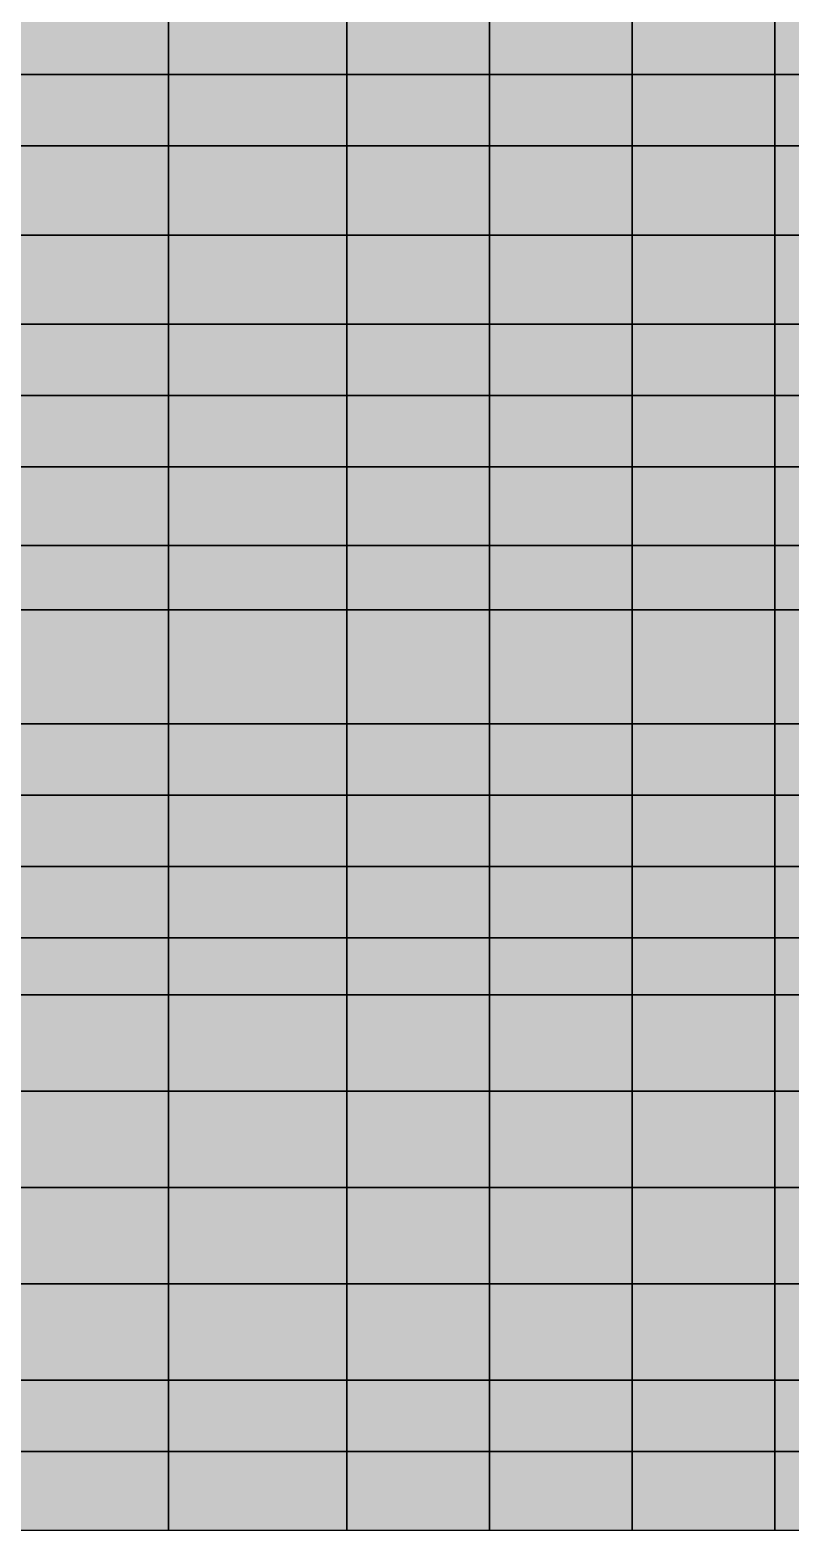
# Model space of a CAD drawing. Header units: inches. Extents: x -100 to 100, y -41 to 41.
# Drawn here: x -34.94 to -24.29, y -41.4 to -20.38 of the extents above; entities that cross this region are included whole.
import ezdxf

# ---------------------------------------------------------------- set-up
doc = ezdxf.new("R2010")
doc.units = ezdxf.units.IN
doc.header["$MEASUREMENT"] = 0

msp = doc.modelspace()

# ---------------------------------------------------------------- linework, layer by layer
at = {"color": 18, "true_color": 0x000000, "transparency": 33554532}
for p, q in [((-33, -21), (-33, -20)), ((-33, -20), (-33, -21)), ((-30.5, -21), (-30.5, -20)), ((-30.5, -20), (-30.5, -21)), ((-28.5, -21), (-28.5, -20)), ((-28.5, -20), (-28.5, -21)), ((-26.5, -21), (-26.5, -20)), ((-26.5, -20), (-26.5, -21)), ((-24.5, -21), (-24.5, -20)), ((-24.5, -20), (-24.5, -21)), ((-35.5, -21), (-33, -21)), ((-33, -21), (-35.5, -21)), ((-33, -22), (-33, -21)), ((-30.5, -21), (-33, -21)), ((-33, -21), (-33, -22)), ((-33, -21), (-30.5, -21)), ((-30.5, -22), (-30.5, -21)), ((-28.5, -21), (-30.5, -21)), ((-30.5, -21), (-30.5, -22)), ((-30.5, -21), (-28.5, -21)), ((-28.5, -22), (-28.5, -21)), ((-28.5, -21), (-28.5, -22)), ((-26.5, -21), (-28.5, -21)), ((-28.5, -21), (-26.5, -21)), ((-26.5, -22), (-26.5, -21)), ((-26.5, -21), (-26.5, -22)), ((-24.5, -21), (-26.5, -21)), ((-26.5, -21), (-24.5, -21)), ((-24.5, -22), (-24.5, -21)), ((-22.5, -21), (-24.5, -21)), ((-24.5, -21), (-24.5, -22)), ((-24.5, -21), (-22.5, -21)), ((-33, -22), (-35.5, -22)), ((-35.5, -22), (-33, -22)), ((-33, -23.25), (-33, -22)), ((-33, -22), (-33, -23.25)), ((-30.5, -22), (-33, -22)), ((-33, -22), (-30.5, -22)), ((-30.5, -23.25), (-30.5, -22)), ((-28.5, -22), (-30.5, -22)), ((-30.5, -22), (-30.5, -23.25)), ((-30.5, -22), (-28.5, -22)), ((-28.5, -23.25), (-28.5, -22)), ((-26.5, -22), (-28.5, -22)), ((-28.5, -22), (-28.5, -23.25)), ((-28.5, -22), (-26.5, -22)), ((-26.5, -23.25), (-26.5, -22)), ((-24.5, -22), (-26.5, -22)), ((-26.5, -22), (-26.5, -23.25)), ((-26.5, -22), (-24.5, -22)), ((-24.5, -23.25), (-24.5, -22)), ((-22.5, -22), (-24.5, -22)), ((-24.5, -22), (-24.5, -23.25)), ((-24.5, -22), (-22.5, -22)), ((-33, -23.25), (-35.5, -23.25)), ((-35.5, -23.25), (-33, -23.25)), ((-33, -24.5), (-33, -23.25)), ((-30.5, -23.25), (-33, -23.25)), ((-33, -23.25), (-33, -24.5)), ((-33, -23.25), (-30.5, -23.25)), ((-30.5, -24.5), (-30.5, -23.25)), ((-28.5, -23.25), (-30.5, -23.25)), ((-30.5, -23.25), (-30.5, -24.5)), ((-30.5, -23.25), (-28.5, -23.25)), ((-28.5, -24.5), (-28.5, -23.25)), ((-28.5, -23.25), (-28.5, -24.5)), ((-26.5, -23.25), (-28.5, -23.25)), ((-28.5, -23.25), (-26.5, -23.25)), ((-26.5, -24.5), (-26.5, -23.25)), ((-24.5, -23.25), (-26.5, -23.25)), ((-26.5, -23.25), (-26.5, -24.5)), ((-26.5, -23.25), (-24.5, -23.25)), ((-24.5, -24.5), (-24.5, -23.25)), ((-22.5, -23.25), (-24.5, -23.25)), ((-24.5, -23.25), (-24.5, -24.5)), ((-24.5, -23.25), (-22.5, -23.25)), ((-33, -24.5), (-35.5, -24.5)), ((-35.5, -24.5), (-33, -24.5)), ((-33, -25.5), (-33, -24.5)), ((-30.5, -24.5), (-33, -24.5)), ((-33, -24.5), (-33, -25.5)), ((-33, -24.5), (-30.5, -24.5)), ((-30.5, -25.5), (-30.5, -24.5)), ((-28.5, -24.5), (-30.5, -24.5)), ((-30.5, -24.5), (-30.5, -25.5)), ((-30.5, -24.5), (-28.5, -24.5)), ((-28.5, -25.5), (-28.5, -24.5)), ((-26.5, -24.5), (-28.5, -24.5)), ((-28.5, -24.5), (-28.5, -25.5)), ((-28.5, -24.5), (-26.5, -24.5)), ((-26.5, -25.5), (-26.5, -24.5)), ((-24.5, -24.5), (-26.5, -24.5)), ((-26.5, -24.5), (-26.5, -25.5)), ((-26.5, -24.5), (-24.5, -24.5)), ((-24.5, -25.5), (-24.5, -24.5)), ((-22.5, -24.5), (-24.5, -24.5)), ((-24.5, -24.5), (-24.5, -25.5)), ((-24.5, -24.5), (-22.5, -24.5)), ((-33, -25.5), (-35.5, -25.5)), ((-35.5, -25.5), (-33, -25.5)), ((-33, -26.5), (-33, -25.5)), ((-30.5, -25.5), (-33, -25.5)), ((-33, -25.5), (-33, -26.5)), ((-33, -25.5), (-30.5, -25.5)), ((-30.5, -26.5), (-30.5, -25.5)), ((-28.5, -25.5), (-30.5, -25.5)), ((-30.5, -25.5), (-30.5, -26.5)), ((-30.5, -25.5), (-28.5, -25.5)), ((-28.5, -26.5), (-28.5, -25.5)), ((-28.5, -25.5), (-26.5, -25.5)), ((-28.5, -25.5), (-28.5, -26.5)), ((-26.5, -25.5), (-28.5, -25.5)), ((-26.5, -26.5), (-26.5, -25.5)), ((-24.5, -25.5), (-26.5, -25.5)), ((-26.5, -25.5), (-26.5, -26.5)), ((-26.5, -25.5), (-24.5, -25.5)), ((-24.5, -26.5), (-24.5, -25.5)), ((-22.5, -25.5), (-24.5, -25.5)), ((-24.5, -25.5), (-24.5, -26.5)), ((-24.5, -25.5), (-22.5, -25.5)), ((-33, -26.5), (-35.5, -26.5)), ((-35.5, -26.5), (-33, -26.5)), ((-33, -27.6), (-33, -26.5)), ((-30.5, -26.5), (-33, -26.5)), ((-33, -26.5), (-33, -27.6)), ((-33, -26.5), (-30.5, -26.5)), ((-30.5, -27.6), (-30.5, -26.5)), ((-28.5, -26.5), (-30.5, -26.5)), ((-30.5, -26.5), (-30.5, -27.6)), ((-30.5, -26.5), (-28.5, -26.5)), ((-28.5, -27.6), (-28.5, -26.5)), ((-28.5, -26.5), (-28.5, -27.6)), ((-26.5, -26.5), (-28.5, -26.5)), ((-28.5, -26.5), (-26.5, -26.5)), ((-26.5, -27.6), (-26.5, -26.5)), ((-24.5, -26.5), (-26.5, -26.5)), ((-26.5, -26.5), (-26.5, -27.6)), ((-26.5, -26.5), (-24.5, -26.5)), ((-24.5, -27.6), (-24.5, -26.5)), ((-22.5, -26.5), (-24.5, -26.5)), ((-24.5, -26.5), (-24.5, -27.6)), ((-24.5, -26.5), (-22.5, -26.5)), ((-33, -27.6), (-35.5, -27.6)), ((-35.5, -27.6), (-33, -27.6)), ((-33, -28.5), (-33, -27.6)), ((-33, -27.6), (-30.5, -27.6)), ((-30.5, -27.6), (-33, -27.6)), ((-33, -27.6), (-33, -28.5)), ((-30.5, -28.5), (-30.5, -27.6)), ((-28.5, -27.6), (-30.5, -27.6)), ((-30.5, -27.6), (-30.5, -28.5)), ((-30.5, -27.6), (-28.5, -27.6)), ((-28.5, -28.5), (-28.5, -27.6)), ((-28.5, -27.6), (-28.5, -28.5)), ((-26.5, -27.6), (-28.5, -27.6)), ((-28.5, -27.6), (-26.5, -27.6)), ((-26.5, -28.5), (-26.5, -27.6)), ((-26.5, -27.6), (-26.5, -28.5)), ((-24.5, -27.6), (-26.5, -27.6)), ((-26.5, -27.6), (-24.5, -27.6)), ((-24.5, -28.5), (-24.5, -27.6)), ((-22.5, -27.6), (-24.5, -27.6)), ((-24.5, -27.6), (-24.5, -28.5)), ((-24.5, -27.6), (-22.5, -27.6)), ((-33, -28.5), (-35.5, -28.5)), ((-35.5, -28.5), (-33, -28.5)), ((-33, -30.1), (-33, -28.5)), ((-30.5, -28.5), (-33, -28.5)), ((-33, -28.5), (-33, -30.1)), ((-33, -28.5), (-30.5, -28.5)), ((-30.5, -30.1), (-30.5, -28.5)), ((-28.5, -28.5), (-30.5, -28.5)), ((-30.5, -28.5), (-30.5, -30.1)), ((-30.5, -28.5), (-28.5, -28.5)), ((-28.5, -30.1), (-28.5, -28.5)), ((-28.5, -28.5), (-28.5, -30.1)), ((-26.5, -28.5), (-28.5, -28.5)), ((-28.5, -28.5), (-26.5, -28.5)), ((-26.5, -30.1), (-26.5, -28.5)), ((-24.5, -28.5), (-26.5, -28.5)), ((-26.5, -28.5), (-26.5, -30.1)), ((-26.5, -28.5), (-24.5, -28.5)), ((-24.5, -30.1), (-24.5, -28.5)), ((-22.5, -28.5), (-24.5, -28.5)), ((-24.5, -28.5), (-24.5, -30.1)), ((-24.5, -28.5), (-22.5, -28.5)), ((-33, -30.1), (-35.5, -30.1)), ((-35.5, -30.1), (-33, -30.1)), ((-33, -31.1), (-33, -30.1)), ((-30.5, -30.1), (-33, -30.1)), ((-33, -30.1), (-33, -31.1)), ((-33, -30.1), (-30.5, -30.1)), ((-30.5, -31.1), (-30.5, -30.1)), ((-28.5, -30.1), (-30.5, -30.1)), ((-30.5, -30.1), (-30.5, -31.1)), ((-30.5, -30.1), (-28.5, -30.1)), ((-28.5, -31.1), (-28.5, -30.1)), ((-28.5, -30.1), (-28.5, -31.1)), ((-26.5, -30.1), (-28.5, -30.1)), ((-28.5, -30.1), (-26.5, -30.1)), ((-26.5, -31.1), (-26.5, -30.1)), ((-24.5, -30.1), (-26.5, -30.1)), ((-26.5, -30.1), (-26.5, -31.1)), ((-26.5, -30.1), (-24.5, -30.1)), ((-24.5, -31.1), (-24.5, -30.1)), ((-22.5, -30.1), (-24.5, -30.1)), ((-24.5, -30.1), (-24.5, -31.1)), ((-24.5, -30.1), (-22.5, -30.1)), ((-33, -31.1), (-35.5, -31.1)), ((-35.5, -31.1), (-33, -31.1)), ((-33, -32.1), (-33, -31.1)), ((-30.5, -31.1), (-33, -31.1)), ((-33, -31.1), (-33, -32.1)), ((-33, -31.1), (-30.5, -31.1)), ((-30.5, -32.1), (-30.5, -31.1)), ((-28.5, -31.1), (-30.5, -31.1)), ((-30.5, -31.1), (-30.5, -32.1)), ((-30.5, -31.1), (-28.5, -31.1)), ((-28.5, -32.1), (-28.5, -31.1)), ((-26.5, -31.1), (-28.5, -31.1)), ((-28.5, -31.1), (-28.5, -32.1)), ((-28.5, -31.1), (-26.5, -31.1)), ((-26.5, -32.1), (-26.5, -31.1)), ((-24.5, -31.1), (-26.5, -31.1)), ((-26.5, -31.1), (-26.5, -32.1)), ((-26.5, -31.1), (-24.5, -31.1)), ((-24.5, -32.1), (-24.5, -31.1)), ((-22.5, -31.1), (-24.5, -31.1)), ((-24.5, -31.1), (-24.5, -32.1)), ((-24.5, -31.1), (-22.5, -31.1)), ((-33, -32.1), (-35.5, -32.1)), ((-35.5, -32.1), (-33, -32.1)), ((-33, -33.1), (-33, -32.1)), ((-33, -32.1), (-33, -33.1)), ((-30.5, -32.1), (-33, -32.1)), ((-33, -32.1), (-30.5, -32.1)), ((-30.5, -33.1), (-30.5, -32.1)), ((-30.5, -32.1), (-30.5, -33.1)), ((-28.5, -32.1), (-30.5, -32.1)), ((-30.5, -32.1), (-28.5, -32.1)), ((-28.5, -33.1), (-28.5, -32.1)), ((-28.5, -32.1), (-28.5, -33.1)), ((-26.5, -32.1), (-28.5, -32.1)), ((-28.5, -32.1), (-26.5, -32.1)), ((-26.5, -33.1), (-26.5, -32.1)), ((-26.5, -32.1), (-26.5, -33.1)), ((-24.5, -32.1), (-26.5, -32.1)), ((-26.5, -32.1), (-24.5, -32.1)), ((-24.5, -33.1), (-24.5, -32.1)), ((-24.5, -32.1), (-24.5, -33.1)), ((-22.5, -32.1), (-24.5, -32.1)), ((-24.5, -32.1), (-22.5, -32.1)), ((-35.5, -33.1), (-33, -33.1)), ((-33, -33.1), (-35.5, -33.1)), ((-33, -33.1), (-30.5, -33.1)), ((-33, -33.9), (-33, -33.1)), ((-30.5, -33.1), (-33, -33.1)), ((-33, -33.1), (-33, -33.9)), ((-30.5, -33.1), (-28.5, -33.1)), ((-30.5, -33.9), (-30.5, -33.1)), ((-28.5, -33.1), (-30.5, -33.1)), ((-30.5, -33.1), (-30.5, -33.9)), ((-28.5, -33.1), (-26.5, -33.1)), ((-28.5, -33.9), (-28.5, -33.1)), ((-26.5, -33.1), (-28.5, -33.1)), ((-28.5, -33.1), (-28.5, -33.9)), ((-26.5, -33.1), (-24.5, -33.1)), ((-26.5, -33.9), (-26.5, -33.1)), ((-24.5, -33.1), (-26.5, -33.1)), ((-26.5, -33.1), (-26.5, -33.9)), ((-24.5, -33.1), (-22.5, -33.1)), ((-24.5, -33.9), (-24.5, -33.1)), ((-22.5, -33.1), (-24.5, -33.1)), ((-24.5, -33.1), (-24.5, -33.9)), ((-33, -33.9), (-35.5, -33.9)), ((-35.5, -33.9), (-33, -33.9)), ((-33, -35.25), (-33, -33.9)), ((-33, -33.9), (-33, -35.25)), ((-30.5, -33.9), (-33, -33.9)), ((-33, -33.9), (-30.5, -33.9)), ((-30.5, -35.25), (-30.5, -33.9)), ((-30.5, -33.9), (-30.5, -35.25)), ((-28.5, -33.9), (-30.5, -33.9)), ((-30.5, -33.9), (-28.5, -33.9)), ((-28.5, -35.25), (-28.5, -33.9)), ((-28.5, -33.9), (-28.5, -35.25)), ((-26.5, -33.9), (-28.5, -33.9)), ((-28.5, -33.9), (-26.5, -33.9)), ((-26.5, -35.25), (-26.5, -33.9)), ((-26.5, -33.9), (-26.5, -35.25)), ((-24.5, -33.9), (-26.5, -33.9)), ((-26.5, -33.9), (-24.5, -33.9)), ((-24.5, -35.25), (-24.5, -33.9)), ((-22.5, -33.9), (-24.5, -33.9)), ((-24.5, -33.9), (-24.5, -35.25)), ((-24.5, -33.9), (-22.5, -33.9)), ((-33, -35.25), (-35.5, -35.25)), ((-35.5, -35.25), (-33, -35.25)), ((-33, -36.6), (-33, -35.25)), ((-30.5, -35.25), (-33, -35.25)), ((-33, -35.25), (-33, -36.6)), ((-33, -35.25), (-30.5, -35.25)), ((-30.5, -36.6), (-30.5, -35.25)), ((-30.5, -35.25), (-28.5, -35.25)), ((-28.5, -35.25), (-30.5, -35.25)), ((-30.5, -35.25), (-30.5, -36.6)), ((-28.5, -36.6), (-28.5, -35.25)), ((-28.5, -35.25), (-28.5, -36.6)), ((-26.5, -35.25), (-28.5, -35.25)), ((-28.5, -35.25), (-26.5, -35.25)), ((-26.5, -36.6), (-26.5, -35.25)), ((-26.5, -35.25), (-26.5, -36.6)), ((-24.5, -35.25), (-26.5, -35.25)), ((-26.5, -35.25), (-24.5, -35.25)), ((-24.5, -36.6), (-24.5, -35.25)), ((-22.5, -35.25), (-24.5, -35.25)), ((-24.5, -35.25), (-24.5, -36.6)), ((-24.5, -35.25), (-22.5, -35.25)), ((-33, -36.6), (-35.5, -36.6)), ((-35.5, -36.6), (-33, -36.6)), ((-33, -37.95), (-33, -36.6)), ((-30.5, -36.6), (-33, -36.6)), ((-33, -36.6), (-33, -37.95)), ((-33, -36.6), (-30.5, -36.6)), ((-30.5, -37.95), (-30.5, -36.6)), ((-30.5, -36.6), (-30.5, -37.95)), ((-28.5, -36.6), (-30.5, -36.6)), ((-30.5, -36.6), (-28.5, -36.6)), ((-28.5, -37.95), (-28.5, -36.6)), ((-28.5, -36.6), (-28.5, -37.95)), ((-26.5, -36.6), (-28.5, -36.6)), ((-28.5, -36.6), (-26.5, -36.6)), ((-26.5, -37.95), (-26.5, -36.6)), ((-26.5, -36.6), (-26.5, -37.95)), ((-24.5, -36.6), (-26.5, -36.6)), ((-26.5, -36.6), (-24.5, -36.6)), ((-24.5, -37.95), (-24.5, -36.6)), ((-22.5, -36.6), (-24.5, -36.6)), ((-24.5, -36.6), (-24.5, -37.95)), ((-24.5, -36.6), (-22.5, -36.6)), ((-35.5, -37.95), (-33, -37.95)), ((-33, -37.95), (-35.5, -37.95)), ((-33, -39.3), (-33, -37.95)), ((-30.5, -37.95), (-33, -37.95)), ((-33, -37.95), (-33, -39.3)), ((-33, -37.95), (-30.5, -37.95)), ((-30.5, -39.3), (-30.5, -37.95)), ((-28.5, -37.95), (-30.5, -37.95)), ((-30.5, -37.95), (-30.5, -39.3)), ((-30.5, -37.95), (-28.5, -37.95)), ((-28.5, -39.3), (-28.5, -37.95)), ((-28.5, -37.95), (-28.5, -39.3)), ((-26.5, -37.95), (-28.5, -37.95)), ((-28.5, -37.95), (-26.5, -37.95)), ((-26.5, -39.3), (-26.5, -37.95)), ((-26.5, -37.95), (-26.5, -39.3)), ((-24.5, -37.95), (-26.5, -37.95)), ((-26.5, -37.95), (-24.5, -37.95)), ((-24.5, -39.3), (-24.5, -37.95)), ((-22.5, -37.95), (-24.5, -37.95)), ((-24.5, -37.95), (-24.5, -39.3)), ((-24.5, -37.95), (-22.5, -37.95)), ((-33, -39.3), (-35.5, -39.3)), ((-35.5, -39.3), (-33, -39.3)), ((-33, -40.3), (-33, -39.3)), ((-33, -39.3), (-33, -40.3)), ((-30.5, -39.3), (-33, -39.3)), ((-33, -39.3), (-30.5, -39.3)), ((-30.5, -40.3), (-30.5, -39.3)), ((-30.5, -39.3), (-30.5, -40.3)), ((-28.5, -39.3), (-30.5, -39.3)), ((-30.5, -39.3), (-28.5, -39.3)), ((-28.5, -40.3), (-28.5, -39.3)), ((-28.5, -39.3), (-28.5, -40.3)), ((-26.5, -39.3), (-28.5, -39.3)), ((-28.5, -39.3), (-26.5, -39.3)), ((-26.5, -40.3), (-26.5, -39.3)), ((-26.5, -39.3), (-26.5, -40.3)), ((-24.5, -39.3), (-26.5, -39.3)), ((-26.5, -39.3), (-24.5, -39.3)), ((-24.5, -40.3), (-24.5, -39.3)), ((-22.5, -39.3), (-24.5, -39.3)), ((-24.5, -39.3), (-24.5, -40.3)), ((-24.5, -39.3), (-22.5, -39.3)), ((-35.5, -40.3), (-33, -40.3)), ((-33, -40.3), (-35.5, -40.3)), ((-33, -40.3), (-30.5, -40.3)), ((-33, -41.4), (-33, -40.3)), ((-33, -40.3), (-33, -41.4)), ((-30.5, -40.3), (-33, -40.3)), ((-30.5, -40.3), (-28.5, -40.3)), ((-30.5, -41.4), (-30.5, -40.3)), ((-30.5, -40.3), (-30.5, -41.4)), ((-28.5, -40.3), (-30.5, -40.3)), ((-28.5, -40.3), (-26.5, -40.3)), ((-28.5, -41.4), (-28.5, -40.3)), ((-28.5, -40.3), (-28.5, -41.4)), ((-26.5, -40.3), (-28.5, -40.3)), ((-26.5, -40.3), (-24.5, -40.3)), ((-26.5, -41.4), (-26.5, -40.3)), ((-26.5, -40.3), (-26.5, -41.4)), ((-24.5, -40.3), (-26.5, -40.3)), ((-24.5, -40.3), (-22.5, -40.3)), ((-24.5, -41.4), (-24.5, -40.3)), ((-22.5, -40.3), (-24.5, -40.3)), ((-24.5, -40.3), (-24.5, -41.4)), ((-35.5, -41.4), (-33, -41.4)), ((-33, -41.4), (-30.5, -41.4)), ((-30.5, -41.4), (-28.5, -41.4)), ((-28.5, -41.4), (-26.5, -41.4)), ((-26.5, -41.4), (-24.5, -41.4)), ((-24.5, -41.4), (-22.5, -41.4))]:
    msp.add_line(p, q, dxfattribs=at)
at = {"color": 212, "true_color": 0xbd27e2, "transparency": 33554687}
for points in [[(-35.5, -20), (-35.5, -21), (-33, -21)], [(-35.5, -20), (-33, -21), (-33, -20)], [(-33, -20), (-33, -21), (-30.5, -21)], [(-33, -20), (-30.5, -21), (-30.5, -20)], [(-30.5, -20), (-30.5, -21), (-28.5, -21)], [(-30.5, -20), (-28.5, -21), (-28.5, -20)], [(-28.5, -20), (-28.5, -21), (-26.5, -21)], [(-28.5, -20), (-26.5, -21), (-26.5, -20)], [(-26.5, -20), (-26.5, -21), (-24.5, -21)], [(-26.5, -20), (-24.5, -21), (-24.5, -20)], [(-22.5, -20), (-24.5, -20), (-24.5, -21)], [(-22.5, -20), (-24.5, -21), (-22.5, -21)], [(-33, -21), (-35.5, -21), (-35.5, -22)], [(-33, -21), (-35.5, -22), (-33, -22)], [(-30.5, -21), (-33, -21), (-33, -22)], [(-30.5, -21), (-33, -22), (-30.5, -22)], [(-28.5, -21), (-30.5, -21), (-30.5, -22)], [(-28.5, -21), (-30.5, -22), (-28.5, -22)], [(-28.5, -21), (-28.5, -22), (-26.5, -22)], [(-28.5, -21), (-26.5, -22), (-26.5, -21)], [(-26.5, -21), (-26.5, -22), (-24.5, -22)], [(-26.5, -21), (-24.5, -22), (-24.5, -21)], [(-22.5, -21), (-24.5, -21), (-24.5, -22)], [(-22.5, -21), (-24.5, -22), (-22.5, -22)], [(-35.5, -22), (-35.5, -23.25), (-33, -23.25)], [(-35.5, -22), (-33, -23.25), (-33, -22)], [(-33, -22), (-33, -23.25), (-30.5, -23.25)], [(-33, -22), (-30.5, -23.25), (-30.5, -22)], [(-28.5, -22), (-30.5, -22), (-30.5, -23.25)], [(-28.5, -22), (-30.5, -23.25), (-28.5, -23.25)], [(-26.5, -22), (-28.5, -22), (-28.5, -23.25)], [(-26.5, -22), (-28.5, -23.25), (-26.5, -23.25)], [(-24.5, -22), (-26.5, -22), (-26.5, -23.25)], [(-24.5, -22), (-26.5, -23.25), (-24.5, -23.25)], [(-22.5, -22), (-24.5, -22), (-24.5, -23.25)], [(-22.5, -22), (-24.5, -23.25), (-22.5, -23.25)], [(-35.5, -24.5), (-33, -24.5), (-33, -23.25)], [(-35.5, -24.5), (-33, -23.25), (-35.5, -23.25)], [(-33, -24.5), (-30.5, -24.5), (-30.5, -23.25)], [(-33, -24.5), (-30.5, -23.25), (-33, -23.25)], [(-30.5, -24.5), (-28.5, -24.5), (-28.5, -23.25)], [(-30.5, -24.5), (-28.5, -23.25), (-30.5, -23.25)], [(-28.5, -23.25), (-28.5, -24.5), (-26.5, -24.5)], [(-28.5, -23.25), (-26.5, -24.5), (-26.5, -23.25)], [(-26.5, -24.5), (-24.5, -24.5), (-24.5, -23.25)], [(-26.5, -24.5), (-24.5, -23.25), (-26.5, -23.25)], [(-24.5, -24.5), (-22.5, -24.5), (-22.5, -23.25)], [(-24.5, -24.5), (-22.5, -23.25), (-24.5, -23.25)], [(-35.5, -39.3), (-35.5, -40.3), (-33, -40.3)], [(-35.5, -39.3), (-33, -40.3), (-33, -39.3)], [(-33, -39.3), (-33, -40.3), (-30.5, -40.3)], [(-33, -39.3), (-30.5, -40.3), (-30.5, -39.3)], [(-30.5, -39.3), (-30.5, -40.3), (-28.5, -40.3)], [(-30.5, -39.3), (-28.5, -40.3), (-28.5, -39.3)], [(-28.5, -39.3), (-28.5, -40.3), (-26.5, -40.3)], [(-28.5, -39.3), (-26.5, -40.3), (-26.5, -39.3)], [(-26.5, -39.3), (-26.5, -40.3), (-24.5, -40.3)], [(-26.5, -39.3), (-24.5, -40.3), (-24.5, -39.3)], [(-22.5, -39.3), (-24.5, -39.3), (-24.5, -40.3)], [(-22.5, -39.3), (-24.5, -40.3), (-22.5, -40.3)]]:
    msp.add_solid(points, dxfattribs=at)
at = {"color": 151, "true_color": 0xa2c9f8, "transparency": 33554687}
for points in [[(-33, -24.5), (-35.5, -24.5), (-35.5, -25.5)], [(-33, -24.5), (-35.5, -25.5), (-33, -25.5)], [(-30.5, -24.5), (-33, -24.5), (-33, -25.5)], [(-30.5, -24.5), (-33, -25.5), (-30.5, -25.5)], [(-28.5, -24.5), (-30.5, -24.5), (-30.5, -25.5)], [(-28.5, -24.5), (-30.5, -25.5), (-28.5, -25.5)], [(-26.5, -24.5), (-28.5, -24.5), (-28.5, -25.5)], [(-26.5, -24.5), (-28.5, -25.5), (-26.5, -25.5)], [(-24.5, -24.5), (-26.5, -24.5), (-26.5, -25.5)], [(-24.5, -24.5), (-26.5, -25.5), (-24.5, -25.5)], [(-22.5, -24.5), (-24.5, -24.5), (-24.5, -25.5)], [(-22.5, -24.5), (-24.5, -25.5), (-22.5, -25.5)], [(-35.5, -26.5), (-33, -26.5), (-33, -25.5)], [(-35.5, -26.5), (-33, -25.5), (-35.5, -25.5)], [(-33, -26.5), (-30.5, -26.5), (-30.5, -25.5)], [(-33, -26.5), (-30.5, -25.5), (-33, -25.5)], [(-30.5, -26.5), (-28.5, -26.5), (-28.5, -25.5)], [(-30.5, -26.5), (-28.5, -25.5), (-30.5, -25.5)], [(-28.5, -25.5), (-28.5, -26.5), (-26.5, -26.5)], [(-28.5, -25.5), (-26.5, -26.5), (-26.5, -25.5)], [(-26.5, -26.5), (-24.5, -26.5), (-24.5, -25.5)], [(-26.5, -26.5), (-24.5, -25.5), (-26.5, -25.5)], [(-24.5, -26.5), (-22.5, -26.5), (-22.5, -25.5)], [(-24.5, -26.5), (-22.5, -25.5), (-24.5, -25.5)], [(-35.5, -27.6), (-33, -27.6), (-33, -26.5)], [(-35.5, -27.6), (-33, -26.5), (-35.5, -26.5)], [(-33, -27.6), (-30.5, -27.6), (-30.5, -26.5)], [(-33, -27.6), (-30.5, -26.5), (-33, -26.5)], [(-30.5, -27.6), (-28.5, -27.6), (-28.5, -26.5)], [(-30.5, -27.6), (-28.5, -26.5), (-30.5, -26.5)], [(-28.5, -26.5), (-28.5, -27.6), (-26.5, -27.6)], [(-28.5, -26.5), (-26.5, -27.6), (-26.5, -26.5)], [(-26.5, -27.6), (-24.5, -27.6), (-24.5, -26.5)], [(-26.5, -27.6), (-24.5, -26.5), (-26.5, -26.5)], [(-24.5, -27.6), (-22.5, -27.6), (-22.5, -26.5)], [(-24.5, -27.6), (-22.5, -26.5), (-24.5, -26.5)], [(-35.5, -28.5), (-33, -28.5), (-33, -27.6)], [(-35.5, -28.5), (-33, -27.6), (-35.5, -27.6)], [(-33, -28.5), (-30.5, -28.5), (-30.5, -27.6)], [(-33, -28.5), (-30.5, -27.6), (-33, -27.6)], [(-30.5, -28.5), (-28.5, -28.5), (-28.5, -27.6)], [(-30.5, -28.5), (-28.5, -27.6), (-30.5, -27.6)], [(-28.5, -27.6), (-28.5, -28.5), (-26.5, -28.5)], [(-28.5, -27.6), (-26.5, -28.5), (-26.5, -27.6)], [(-26.5, -27.6), (-26.5, -28.5), (-24.5, -28.5)], [(-26.5, -27.6), (-24.5, -28.5), (-24.5, -27.6)], [(-24.5, -28.5), (-22.5, -28.5), (-22.5, -27.6)], [(-24.5, -28.5), (-22.5, -27.6), (-24.5, -27.6)], [(-33, -28.5), (-35.5, -28.5), (-35.5, -30.1)], [(-33, -28.5), (-35.5, -30.1), (-33, -30.1)], [(-30.5, -28.5), (-33, -28.5), (-33, -30.1)], [(-30.5, -28.5), (-33, -30.1), (-30.5, -30.1)], [(-28.5, -28.5), (-30.5, -28.5), (-30.5, -30.1)], [(-28.5, -28.5), (-30.5, -30.1), (-28.5, -30.1)], [(-28.5, -28.5), (-28.5, -30.1), (-26.5, -30.1)], [(-28.5, -28.5), (-26.5, -30.1), (-26.5, -28.5)], [(-24.5, -28.5), (-26.5, -28.5), (-26.5, -30.1)], [(-24.5, -28.5), (-26.5, -30.1), (-24.5, -30.1)], [(-22.5, -28.5), (-24.5, -28.5), (-24.5, -30.1)], [(-22.5, -28.5), (-24.5, -30.1), (-22.5, -30.1)]]:
    msp.add_solid(points, dxfattribs=at)
at = {"color": 221, "true_color": 0xf767d7, "transparency": 33554687}
for points in [[(-35.5, -31.1), (-33, -31.1), (-33, -30.1)], [(-35.5, -31.1), (-33, -30.1), (-35.5, -30.1)], [(-33, -31.1), (-30.5, -31.1), (-30.5, -30.1)], [(-33, -31.1), (-30.5, -30.1), (-33, -30.1)], [(-30.5, -31.1), (-28.5, -31.1), (-28.5, -30.1)], [(-30.5, -31.1), (-28.5, -30.1), (-30.5, -30.1)], [(-28.5, -30.1), (-28.5, -31.1), (-26.5, -31.1)], [(-28.5, -30.1), (-26.5, -31.1), (-26.5, -30.1)], [(-26.5, -31.1), (-24.5, -31.1), (-24.5, -30.1)], [(-26.5, -31.1), (-24.5, -30.1), (-26.5, -30.1)], [(-24.5, -31.1), (-22.5, -31.1), (-22.5, -30.1)], [(-24.5, -31.1), (-22.5, -30.1), (-24.5, -30.1)], [(-33, -31.1), (-35.5, -31.1), (-35.5, -32.1)], [(-33, -31.1), (-35.5, -32.1), (-33, -32.1)], [(-30.5, -31.1), (-33, -31.1), (-33, -32.1)], [(-30.5, -31.1), (-33, -32.1), (-30.5, -32.1)], [(-28.5, -31.1), (-30.5, -31.1), (-30.5, -32.1)], [(-28.5, -31.1), (-30.5, -32.1), (-28.5, -32.1)], [(-26.5, -31.1), (-28.5, -31.1), (-28.5, -32.1)], [(-26.5, -31.1), (-28.5, -32.1), (-26.5, -32.1)], [(-24.5, -31.1), (-26.5, -31.1), (-26.5, -32.1)], [(-24.5, -31.1), (-26.5, -32.1), (-24.5, -32.1)], [(-22.5, -31.1), (-24.5, -31.1), (-24.5, -32.1)], [(-22.5, -31.1), (-24.5, -32.1), (-22.5, -32.1)], [(-35.5, -32.1), (-35.5, -33.1), (-33, -33.1)], [(-35.5, -32.1), (-33, -33.1), (-33, -32.1)], [(-33, -32.1), (-33, -33.1), (-30.5, -33.1)], [(-33, -32.1), (-30.5, -33.1), (-30.5, -32.1)], [(-30.5, -32.1), (-30.5, -33.1), (-28.5, -33.1)], [(-30.5, -32.1), (-28.5, -33.1), (-28.5, -32.1)], [(-28.5, -32.1), (-28.5, -33.1), (-26.5, -33.1)], [(-28.5, -32.1), (-26.5, -33.1), (-26.5, -32.1)], [(-26.5, -32.1), (-26.5, -33.1), (-24.5, -33.1)], [(-26.5, -32.1), (-24.5, -33.1), (-24.5, -32.1)], [(-24.5, -32.1), (-24.5, -33.1), (-22.5, -33.1)], [(-24.5, -32.1), (-22.5, -33.1), (-22.5, -32.1)]]:
    msp.add_solid(points, dxfattribs=at)
at = {"color": 8, "true_color": 0x7e8a72, "transparency": 33554687}
for points in [[(-35.5, -33.9), (-33, -33.9), (-33, -33.1)], [(-35.5, -33.9), (-33, -33.1), (-35.5, -33.1)], [(-33, -33.9), (-30.5, -33.9), (-30.5, -33.1)], [(-33, -33.9), (-30.5, -33.1), (-33, -33.1)], [(-30.5, -33.9), (-28.5, -33.9), (-28.5, -33.1)], [(-30.5, -33.9), (-28.5, -33.1), (-30.5, -33.1)], [(-28.5, -33.9), (-26.5, -33.9), (-26.5, -33.1)], [(-28.5, -33.9), (-26.5, -33.1), (-28.5, -33.1)], [(-26.5, -33.9), (-24.5, -33.9), (-24.5, -33.1)], [(-26.5, -33.9), (-24.5, -33.1), (-26.5, -33.1)], [(-24.5, -33.9), (-22.5, -33.9), (-22.5, -33.1)], [(-24.5, -33.9), (-22.5, -33.1), (-24.5, -33.1)]]:
    msp.add_solid(points, dxfattribs=at)
at = {"color": 254, "true_color": 0xd5d5d5, "transparency": 33554687}
for points in [[(-35.5, -33.9), (-35.5, -35.25), (-33, -35.25)], [(-35.5, -33.9), (-33, -35.25), (-33, -33.9)], [(-33, -33.9), (-33, -35.25), (-30.5, -35.25)], [(-33, -33.9), (-30.5, -35.25), (-30.5, -33.9)], [(-30.5, -33.9), (-30.5, -35.25), (-28.5, -35.25)], [(-30.5, -33.9), (-28.5, -35.25), (-28.5, -33.9)], [(-28.5, -33.9), (-28.5, -35.25), (-26.5, -35.25)], [(-28.5, -33.9), (-26.5, -35.25), (-26.5, -33.9)], [(-26.5, -33.9), (-26.5, -35.25), (-24.5, -35.25)], [(-26.5, -33.9), (-24.5, -35.25), (-24.5, -33.9)], [(-24.5, -35.25), (-22.5, -35.25), (-22.5, -33.9)], [(-24.5, -35.25), (-22.5, -33.9), (-24.5, -33.9)], [(-35.5, -36.6), (-33, -36.6), (-33, -35.25)], [(-35.5, -36.6), (-33, -35.25), (-35.5, -35.25)], [(-33, -36.6), (-30.5, -36.6), (-30.5, -35.25)], [(-33, -36.6), (-30.5, -35.25), (-33, -35.25)], [(-30.5, -36.6), (-28.5, -36.6), (-28.5, -35.25)], [(-30.5, -36.6), (-28.5, -35.25), (-30.5, -35.25)], [(-28.5, -35.25), (-28.5, -36.6), (-26.5, -36.6)], [(-28.5, -35.25), (-26.5, -36.6), (-26.5, -35.25)], [(-26.5, -35.25), (-26.5, -36.6), (-24.5, -36.6)], [(-26.5, -35.25), (-24.5, -36.6), (-24.5, -35.25)], [(-24.5, -36.6), (-22.5, -36.6), (-22.5, -35.25)], [(-24.5, -36.6), (-22.5, -35.25), (-24.5, -35.25)], [(-35.5, -36.6), (-35.5, -37.95), (-33, -37.95)], [(-35.5, -36.6), (-33, -37.95), (-33, -36.6)], [(-33, -37.95), (-30.5, -37.95), (-30.5, -36.6)], [(-33, -37.95), (-30.5, -36.6), (-33, -36.6)], [(-30.5, -36.6), (-30.5, -37.95), (-28.5, -37.95)], [(-30.5, -36.6), (-28.5, -37.95), (-28.5, -36.6)], [(-28.5, -36.6), (-28.5, -37.95), (-26.5, -37.95)], [(-28.5, -36.6), (-26.5, -37.95), (-26.5, -36.6)], [(-26.5, -36.6), (-26.5, -37.95), (-24.5, -37.95)], [(-26.5, -36.6), (-24.5, -37.95), (-24.5, -36.6)], [(-24.5, -37.95), (-22.5, -37.95), (-22.5, -36.6)], [(-24.5, -37.95), (-22.5, -36.6), (-24.5, -36.6)], [(-33, -37.95), (-35.5, -37.95), (-35.5, -39.3)], [(-33, -37.95), (-35.5, -39.3), (-33, -39.3)], [(-30.5, -37.95), (-33, -37.95), (-33, -39.3)], [(-30.5, -37.95), (-33, -39.3), (-30.5, -39.3)], [(-28.5, -37.95), (-30.5, -37.95), (-30.5, -39.3)], [(-28.5, -37.95), (-30.5, -39.3), (-28.5, -39.3)], [(-28.5, -37.95), (-28.5, -39.3), (-26.5, -39.3)], [(-28.5, -37.95), (-26.5, -39.3), (-26.5, -37.95)], [(-26.5, -37.95), (-26.5, -39.3), (-24.5, -39.3)], [(-26.5, -37.95), (-24.5, -39.3), (-24.5, -37.95)], [(-22.5, -37.95), (-24.5, -37.95), (-24.5, -39.3)], [(-22.5, -37.95), (-24.5, -39.3), (-22.5, -39.3)]]:
    msp.add_solid(points, dxfattribs=at)
at = {"color": 9, "true_color": 0xa7cad9, "transparency": 33554687}
for points in [[(-35.5, -40.3), (-35.5, -41.4), (-33, -41.4)], [(-35.5, -40.3), (-33, -41.4), (-33, -40.3)], [(-33, -40.3), (-33, -41.4), (-30.5, -41.4)], [(-33, -40.3), (-30.5, -41.4), (-30.5, -40.3)], [(-30.5, -40.3), (-30.5, -41.4), (-28.5, -41.4)], [(-30.5, -40.3), (-28.5, -41.4), (-28.5, -40.3)], [(-28.5, -40.3), (-28.5, -41.4), (-26.5, -41.4)], [(-28.5, -40.3), (-26.5, -41.4), (-26.5, -40.3)], [(-26.5, -40.3), (-26.5, -41.4), (-24.5, -41.4)], [(-26.5, -40.3), (-24.5, -41.4), (-24.5, -40.3)], [(-24.5, -41.4), (-22.5, -41.4), (-22.5, -40.3)], [(-24.5, -41.4), (-22.5, -40.3), (-24.5, -40.3)]]:
    msp.add_solid(points, dxfattribs=at)

doc.saveas('drawing.dxf')
